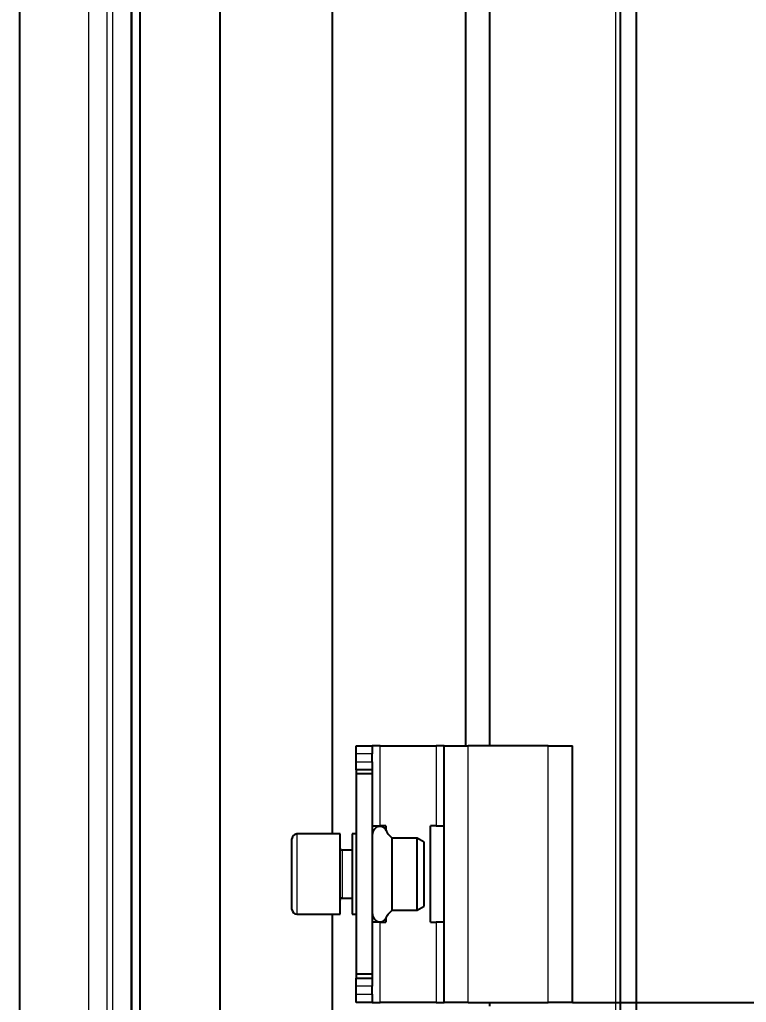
# Model space of a CAD drawing. Header units: millimetres. Extents: x -774 to 1984, y -501 to 869.
# Drawn here: x 1751.3 to 1842, y -151.3 to -28.7 of the extents above; entities that cross this region are included whole.
import ezdxf

# ---------------------------------------------------------------- set-up
doc = ezdxf.new("R2010")
doc.units = ezdxf.units.MM
doc.layers.add('FORMAT', color=7, linetype='Continuous')
doc.styles.add('SLDTEXTSTYLE0', font='TXT', dxfattribs={"width": 0.75})
doc.dimstyles.new('SLDDIMSTYLE0', dxfattribs={"dimtxt": 20, "dimasz": 10, "dimexe": 0, "dimexo": 0.0625, "dimgap": 5, "dimtad": 2, "dimdec": 1, "dimrnd": 1e-09, "dimzin": 12, "dimdsep": 46, "dimtxsty": 'SLDTEXTSTYLE0', "dimsah": 1, "dimcen": 0.09, "dimadec": 0, "dimazin": 3, "dimtfac": 1, "dimtofl": 0, "dimtmove": 0, "dimatfit": 3, "dimfxl": 0, "dimfrac": 2, "dimtolj": 1, "dimtzin": 12, "dimarcsym": 0})

# ---------------------------------------------------------------- blocks, each defined once
blk = doc.blocks.new('_D_8')
at = {"layer": 'FORMAT'}
for p, q in [((1820.31, 580.73), (1983.31, 580.73)), ((1982.31, 580.73), (1982.31, -151.27)), ((1820.31, -151.27), (1983.31, -151.27))]:
    blk.add_line(p, q, dxfattribs=at)
for points in [[(1982.31, 580.73), (1980.77, 570.73), (1983.85, 570.73)], [(1982.31, -151.27), (1983.85, -141.27), (1980.77, -141.27)]]:
    blk.add_solid(points, dxfattribs=at)
at = {"layer": 'FORMAT', "insert": (1956.53, 192.56), "char_height": 20, "attachment_point": 1, "rotation": 90, "style": 'SLDTEXTSTYLE0'}
blk.add_mtext('732', dxfattribs=at)

msp = doc.modelspace()

# ---------------------------------------------------------------- linework, layer by layer
at = {"color": 7, "linetype": 'Continuous', "lineweight": 25}
for p, q in [((1826.3, -262.77), (1826.3, 692.23)), ((1828.3, -262.77), (1828.3, 692.23)), ((1776.3, 659.23), (1776.3, -229.77)), ((1766.3, 629.73), (1766.3, -200.27)), ((1751.3, 614.73), (1751.3, -185.27)), ((1790.3, 559.73), (1790.3, -130.27)), ((1807, -119.27), (1807, 75.43)), ((1810, -119.27), (1810, 75.43)), ((1793.3, -119.27), (1795.3, -119.27)), ((1793.3, -120.27), (1793.3, -119.27)), ((1795.3, -119.27), (1795.3, -120.27)), ((1796.3, -119.27), (1795.3, -119.27)), ((1796.3, -119.27), (1803.3, -119.27)), ((1804.3, -119.27), (1803.3, -119.27)), ((1804.3, -151.27), (1804.3, -119.27)), ((1804.3, -119.27), (1807.3, -119.27)), ((1817.3, -119.27), (1807.3, -119.27)), ((1817.3, -119.27), (1820.3, -119.27)), ((1820.3, -151.27), (1820.3, -119.27)), ((1793.3, -121.27), (1793.3, -120.27)), ((1793.3, -122.27), (1793.3, -121.27)), ((1795.3, -121.27), (1795.3, -120.27)), ((1795.3, -121.27), (1795.3, -122.27)), ((1795.3, -122.27), (1793.3, -122.27)), ((1793.3, -122.27), (1793.3, -122.77)), ((1795.3, -122.27), (1795.3, -122.77)), ((1795.3, -122.77), (1793.3, -122.77)), ((1793.3, -122.77), (1793.3, -147.77)), ((1795.3, -122.77), (1795.3, -147.77)), ((1795.3, -129.27), (1796.3, -129.27)), ((1797, -129.27), (1796.3, -129.27)), ((1797, -129.27), (1797, -129.72)), ((1802.6, -141.27), (1802.6, -129.27)), ((1803.3, -129.27), (1802.6, -129.27)), ((1803.3, -129.27), (1804.3, -129.27)), ((1785.3, -137.52), (1785.3, -130.87)), ((1791.3, -130.27), (1785.9, -130.27)), ((1791.3, -137.83), (1791.3, -130.27)), ((1793.3, -130.27), (1792.8, -130.27)), ((1792.8, -130.27), (1792.8, -131.48)), ((1800.94, -130.77), (1797.8, -130.77)), ((1797.8, -139.77), (1797.8, -130.77)), ((1801.8, -131.27), (1800.94, -130.77)), ((1800.94, -139.77), (1800.94, -130.77)), ((1792.8, -132.27), (1791.55, -132.27)), ((1792.8, -131.48), (1792.8, -140.27)), ((1801.8, -139.27), (1801.8, -131.27)), ((1785.3, -139.67), (1785.3, -137.52)), ((1791.3, -140.27), (1791.3, -137.83)), ((1791.55, -138.27), (1792.8, -138.27)), ((1800.94, -139.77), (1801.8, -139.27)), ((1785.9, -140.27), (1791.3, -140.27)), ((1790.3, -140.27), (1790.3, -160.1)), ((1792.8, -140.27), (1793.3, -140.27)), ((1797, -140.82), (1797, -141.27)), ((1797.8, -139.77), (1800.94, -139.77)), ((1796.3, -141.27), (1795.3, -141.27)), ((1796.3, -141.27), (1797, -141.27)), ((1802.6, -141.27), (1803.3, -141.27)), ((1804.3, -141.27), (1803.3, -141.27)), ((1795.3, -147.77), (1793.3, -147.77)), ((1793.3, -147.77), (1793.3, -148.27)), ((1793.3, -148.27), (1795.3, -148.27)), ((1793.3, -149.27), (1793.3, -148.27)), ((1795.3, -147.77), (1795.3, -148.27)), ((1795.3, -148.27), (1795.3, -149.27)), ((1793.3, -150.27), (1793.3, -149.27)), ((1795.3, -150.27), (1795.3, -149.27)), ((1793.3, -151.27), (1793.3, -150.27)), ((1795.3, -150.27), (1795.3, -151.27)), ((1795.3, -151.27), (1793.3, -151.27)), ((1795.3, -151.27), (1796.3, -151.27)), ((1803.3, -151.27), (1796.3, -151.27)), ((1803.3, -151.27), (1804.3, -151.27)), ((1807.3, -151.27), (1804.3, -151.27)), ((1807.3, -151.27), (1817.3, -151.27)), ((1810, -151.73), (1810, -151.27)), ((1820.3, -151.27), (1817.3, -151.27))]:
    msp.add_line(p, q, dxfattribs=at)
at = {"color": 8, "linetype": 'Continuous', "lineweight": 18}
for p, q in [((1825.7, 689.63), (1825.7, -260.17)), ((1765.2, 628.63), (1765.2, -199.17)), ((1765.3, 628.73), (1765.3, -199.27)), ((1762.2, 625.63), (1762.2, -196.17)), ((1762.89, 626.32), (1762.89, -196.86)), ((1759.89, 623.32), (1759.89, -193.86)), ((1796.3, -129.27), (1796.3, -119.27)), ((1803.3, -119.27), (1803.3, -129.27)), ((1807.3, -151.27), (1807.3, -119.27)), ((1817.3, -151.27), (1817.3, -119.27)), ((1795.3, -120.27), (1793.3, -120.27)), ((1793.3, -121.27), (1795.3, -121.27)), ((1785.9, -130.27), (1785.9, -137.83)), ((1791.55, -132.27), (1791.55, -138.27)), ((1785.9, -137.83), (1785.9, -140.27)), ((1796.3, -151.27), (1796.3, -141.27)), ((1803.3, -141.27), (1803.3, -151.27)), ((1795.3, -149.27), (1793.3, -149.27)), ((1793.3, -150.27), (1795.3, -150.27))]:
    msp.add_line(p, q, dxfattribs=at)
at = {"color": 7, "linetype": 'Continuous', "lineweight": 25}
for centre, radius, start, end in [((1785.9, -130.87), 0.6, 90, 180), ((1791.55, -132.02), 0.25, 180, 270), ((1791.55, -138.52), 0.25, 90, 180), ((1785.9, -139.67), 0.6, 180, 270)]:
    msp.add_arc(centre, radius, start, end, dxfattribs=at)
for points, knots in [([(1797.8, -130.77), (1797.63, -130.62), (1797.28, -130.31), (1797.08, -129.74), (1796.72, -129.44), (1796.38, -129.31), (1796.02, -129.34), (1795.68, -129.53), (1795.43, -129.89), (1795.34, -130.19), (1795.3, -130.34)], [0, 0, 0, 0, 0.185676, 0.371025, 0.466937, 0.562172, 0.656347, 0.751553, 0.873842, 1, 1, 1, 1]), ([(1795.3, -140.2), (1795.34, -140.35), (1795.43, -140.65), (1795.68, -141.01), (1796.02, -141.2), (1796.38, -141.24), (1796.72, -141.11), (1797.08, -140.8), (1797.28, -140.23), (1797.63, -139.92), (1797.8, -139.77)], [0, 0, 0, 0, 0.126158, 0.248447, 0.343653, 0.437828, 0.533063, 0.628975, 0.814324, 1, 1, 1, 1])]:
    msp.add_open_spline(points, degree=3, knots=knots, dxfattribs=at)

# ---------------------------------------------------------------- dimensions: what is measured, and where the dimension line sits
at = {"layer": 'FORMAT'}
dim = msp.add_linear_dim(base=(1982.31, -151.27), p1=(1820.3, 580.73), p2=(1820.3, -151.27), angle=90, dimstyle='SLDDIMSTYLE0', dxfattribs=at)
dim.commit()
dim.dimension.update_dxf_attribs({"geometry": '_D_8', "text_midpoint": (1982.31, 214.73), "dimtype": 160})

doc.saveas('drawing.dxf')
